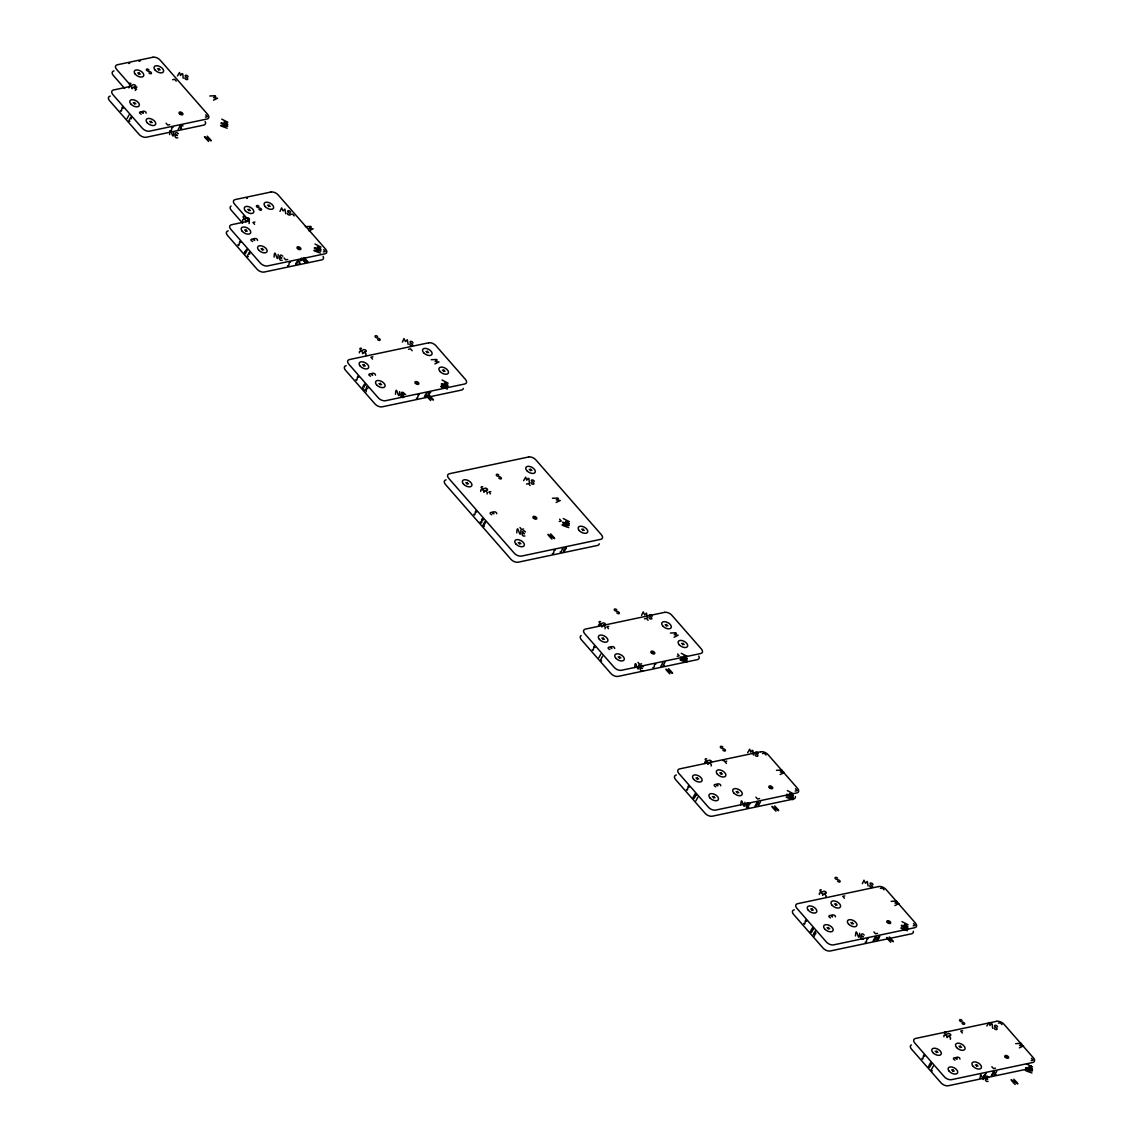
<?xml version="1.0" encoding="UTF-8"?>
<svg xmlns="http://www.w3.org/2000/svg" width="1143" height="1143" viewBox="0 0 1143 1143"><rect width="100%" height="100%" fill="white"/><g stroke="black" fill="none" stroke-linecap="round" stroke-linejoin="round"><path stroke-width="1.5" d="M480.289 521.751L480.531 522.622A1.9 1.314 78.1 0 0 481.017 523.094C483.36 522.851 480.131 518.393 482.56 518.879A1.9 1.314 78.1 0 1 482.989 519.451L482.975 520.336M120.401 110.457C121.587 113.228 121.801 108.456 122.201 107.213L123.187 108.328M237.915 244.731C239.101 247.488 239.316 242.716 239.716 241.487L240.702 242.602M355.859 379.533C357.045 382.291 357.259 377.519 357.659 376.276L358.645 377.404M473.802 514.25C474.988 517.007 475.202 512.235 475.602 510.992L476.588 512.121M592.231 649.567C593.417 652.339 593.631 647.552 594.031 646.324L595.017 647.438M686.429 789.37C687.615 792.142 687.829 787.37 688.229 786.127L689.215 787.256M803.743 923.415C804.929 926.173 805.143 921.401 805.544 920.158L806.529 921.287M921.858 1058.361C923.03 1061.118 923.244 1056.346 923.644 1055.103L924.63 1056.232M428.825 395.907L429.039 392.62M366.117 391.878L366.646 386.548M128.888 87.897C127.887 84.639 133.517 86.682 132.145 88.783C131.574 85.868 137.131 88.397 135.288 90.468M134.431 104.142L134.688 102.413M138.889 74.352L139.146 72.638M150.819 122.858L151.076 121.144M158.691 70.166L158.948 68.451M169.635 134.631C170.264 121.901 173.136 144.718 173.765 132.002M180.937 113.829L181.065 113.014M242.616 220.985C241.616 217.727 247.231 219.756 245.874 221.856C245.359 218.899 250.86 221.528 249.017 223.557M245.845 231.429L246.102 229.714M248.931 210.812L249.188 209.098M262.233 250.146L262.49 248.431M268.734 206.626L268.991 204.911M274.106 257.118C274.734 244.402 277.592 267.205 278.22 254.489M298.909 248.617L299.023 247.802M359.402 352.858C358.402 349.587 364.031 351.615 362.66 353.73C362.145 350.772 367.66 353.401 365.803 355.416M363.803 366.217L364.06 364.488M380.19 384.934L380.448 383.219M395.521 394.292C396.15 381.562 399.021 404.365 399.65 391.649M416.866 383.391L416.995 382.576M427.196 352.816L427.453 351.087M443.584 371.532L443.841 369.818M467.03 484.146L467.287 482.432M480.674 491.404C479.674 488.147 485.289 490.176 483.932 492.276C483.418 489.318 488.918 491.947 487.061 493.976M516.779 532.838C517.408 520.108 520.279 542.925 520.908 530.195M519.451 544.054L519.708 542.325M530.409 470.745L530.666 469.03M534.838 518.179L534.953 517.365M582.844 530.652L583.101 528.923M598.618 626.164C597.603 622.892 603.247 624.935 601.875 627.036C601.275 624.107 606.862 626.664 605.004 628.736M603.018 639.523L603.275 637.808M619.392 658.239L619.649 656.525M634.722 667.598C635.351 654.868 638.223 677.685 638.851 664.955M652.796 652.953L652.91 652.153M666.398 626.121L666.655 624.392M682.785 644.838L683.043 643.123M697.201 779.326L697.459 777.611M704.688 763.453C703.688 760.195 709.317 762.238 707.946 764.338C707.446 761.395 712.932 763.981 711.089 766.024M713.589 798.043L713.846 796.328M720.976 774.297L721.233 772.582M737.364 793.028L737.621 791.299M740.807 804.886C741.436 792.17 744.307 814.973 744.936 802.257M770.753 787.741L770.882 786.927M811.887 910.371L812.144 908.642M819.374 894.498C818.374 891.24 824.003 893.255 822.631 895.369C822.117 892.412 827.618 895.04 825.775 897.055M828.275 929.088L828.532 927.373M835.662 905.342L835.919 903.627M852.049 924.058L852.307 922.344M855.493 935.931C856.121 923.201 858.993 946.004 859.622 933.288M888.725 922.515L888.84 921.715M936.417 1052.632L936.674 1050.917M943.889 1036.758C942.889 1033.501 948.519 1035.529 947.147 1037.644C946.633 1034.672 952.148 1037.315 950.29 1039.33M952.791 1071.348L953.048 1069.634M960.177 1047.602L960.434 1045.888M976.565 1066.333L976.822 1064.604M980.008 1078.192L980.723 1074.306L983.223 1079.463L984.137 1075.563L985.295 1075.092L983.294 1076.935M1006.683 1057.304L1006.812 1056.489M814.245 932.959L815.831 933.66L815.202 931.202L813.216 934.86M878.496 938.017L879.753 936.374L878.624 936.431L876.638 940.103M170.15 130.788C172.093 131.459 171.493 128.03 171.95 127.502L173.136 127.259M287.579 265.69C289.579 266.39 288.765 263.047 289.379 262.404L290.565 262.147M416.366 398.207C418.324 398.878 417.724 395.449 418.181 394.921L419.367 394.664M552.326 553.555C554.284 554.226 553.683 550.797 554.141 550.269L555.327 550.012M652.839 667.626C654.782 668.298 654.182 664.869 654.639 664.34L655.825 664.097M747.036 807.429C748.979 808.115 748.379 804.672 748.836 804.158L750.022 803.9M865.137 942.189C867.151 942.889 866.337 939.546 866.937 938.903L868.137 938.646M560.184 551.94L560.513 552.198A1.9 0.872 -41.2 0 0 561.084 552.04L562.542 548.454A1.9 0.872 -41.2 0 1 563.056 548.383L563.028 549.04M177.465 75.952L179.508 72.48L180.58 75.467L181.908 73.652L182.751 73.924L183.223 78.267M279.978 211.398L281.621 207.897L283.107 210.926L284.907 209.083L285.736 213.712M402.379 342.086L404.008 338.585L405.494 341.6L407.294 339.771L408.137 344.4M523.637 480.631L525.68 477.16L526.752 480.16L528.08 478.331L528.938 478.603L529.395 482.946M641.58 615.391L643.209 611.891L644.709 614.92L646.495 613.077L647.338 617.706M747.651 752.694L749.708 749.222L750.78 752.208L752.108 750.38L752.951 750.665L753.408 754.994M862.351 883.725L863.979 880.224L865.465 883.253L867.266 881.41L868.109 886.039M986.866 1026L988.909 1022.528L989.981 1025.514L991.31 1023.685L992.153 1023.971L992.624 1028.3M127.016 118.643L128.988 114.986M131.216 118.886L131.388 117.672A1.472 1.014 78.1 0 0 130.859 117.057L128.888 120.701A1.472 1.014 78.1 0 0 129.416 121.315L129.859 121.287M178.179 129.43L180.165 125.773M182.951 125.93C182.566 122.701 178.794 131.231 181.58 128.387M249.617 254.16L249.803 252.946A1.472 1.014 78.1 0 0 249.26 252.346L247.288 255.989A1.472 1.014 78.1 0 0 247.831 256.589L248.26 256.561M301.452 260.59C300.866 257.504 297.366 265.848 300.08 263.047M598.846 657.754L600.832 654.082M602.618 656.139L600.646 659.797L601.618 660.911M660.883 666.269L662.854 662.611M665.026 662.154L663.054 665.812L664.226 665.555M695.901 800.814L697.873 797.157M758.523 805.344L760.495 801.686M814.387 936.188L814.93 933.745M878.053 939.789L878.853 938.103L877.667 938.203M933.288 1066.133L931.316 1069.791L932.288 1070.905M996.753 1071.191L994.767 1074.849L995.953 1074.591M984.109 1075.506L986.28 1073.391M426.953 396.307L430.697 392.263M128.845 63.508L129.745 63.208M364.574 390.106L368.017 388.12M213.455 100.198L217.57 98.269L213.612 97.669L215.684 96.369L215.227 95.741L209.769 95.983M309.024 230.843L313.111 228.829L309.167 228.314L311.253 227.014L310.796 226.385L305.324 226.643M434.883 363.931L439.012 362.002L435.126 361.488L437.126 360.102L436.669 359.474L431.197 359.716M556.141 502.477L560.241 500.477L556.298 499.948L558.384 498.662L557.927 498.019L552.455 498.277M674.084 637.237L678.185 635.222L674.241 634.708L676.327 633.408L675.87 632.779L670.398 633.036M780.169 774.54L784.255 772.525L780.326 772.011L782.412 770.711L781.941 770.082L776.483 770.325M894.855 905.57L898.941 903.556L895.012 903.041L897.098 901.741L896.526 901.084L891.169 901.37M1019.37 1047.845L1023.499 1045.916L1019.613 1045.402L1021.656 1043.959L1021.042 1043.359L1015.684 1043.63M246.545 198.225L247.317 198.353M138.989 61.265L140.175 61.022M136.96 87.239L134.974 87.654L136.617 89.525M172.622 79.71L174.593 79.281L176.236 81.153M169.721 124.687L167.75 125.101L166.106 123.23M205.383 117.143L207.369 116.729L205.726 114.857M254.918 222.028L252.946 222.442L254.575 224.314M290.579 214.484L292.565 214.07L294.194 215.941M287.693 259.461L285.707 259.875L284.078 258.004M323.34 251.917L325.326 251.503L323.683 249.631M372.889 356.802L370.904 357.23L372.547 359.102M408.537 349.272L410.523 348.844L412.166 350.715M405.651 394.249L403.679 394.664L402.036 392.792M441.312 386.705L443.284 386.291L441.655 384.419M427.625 392.921L426.396 393.178L424.424 396.835L425.753 396.564M425.425 394.992L426.653 394.721M490.847 491.59L488.875 492.004L490.504 493.876M526.509 484.046L528.48 483.632L530.123 485.504M523.623 529.023L521.637 529.452L519.994 527.58M559.27 521.494L561.256 521.065L559.613 519.193M608.819 626.364L606.833 626.793L608.476 628.664M644.466 618.834L646.452 618.406L648.095 620.278M641.58 663.812L639.609 664.226L637.965 662.354M677.242 656.268L679.213 655.853L677.585 653.982M723.105 760.795L724.291 760.538M726.777 761.152L724.805 761.567L726.434 763.438M762.438 753.608L764.41 753.194L766.053 755.066M759.552 798.586L757.566 799.014L755.923 797.142M795.199 791.056L797.185 790.627L795.542 788.756M844.748 895.926L842.762 896.355L844.406 898.227M880.396 888.397L882.382 887.968L884.01 889.84M877.51 933.374L875.524 933.788L873.895 931.916M913.171 925.83L915.143 925.416L913.514 923.544M962.706 1030.715L960.72 1031.129L962.363 1033.001M998.368 1023.171L1000.339 1022.756L1001.982 1024.628M995.467 1068.148L993.496 1068.576L991.853 1066.705M1031.129 1060.618L1033.115 1060.19L1031.472 1058.318M483.575 526.051L485.561 522.365A1.8 1.243 78.1 0 0 484.932 521.637L482.932 525.323A1.886 1.3 78.1 0 0 483.56 526.051L484.146 526.652M221.213 122.787L227.743 124.444L224.071 122.001L227.757 122.215L221.756 119.143M314.468 247.66L320.997 249.317L317.311 246.874L321.012 247.088L315.011 244.016M441.484 383.648L448.013 385.305L444.341 382.934L448.127 383.148L442.027 380.005M562.756 522.194L569.271 523.851L565.614 521.479L569.385 521.694L563.299 518.551M680.699 656.954L687.229 658.611L683.557 656.239L687.243 656.382L681.242 653.31M786.77 794.242L793.299 795.899L789.627 793.542L793.413 793.756L787.313 790.599M901.456 925.287L907.985 926.944L904.313 924.573L908.099 924.787L901.998 921.644M1025.971 1067.548L1032.5 1069.205L1028.829 1066.762L1032.515 1066.976L1026.514 1063.904M157.463 68.766L160.177 69.852M137.66 72.952L140.375 74.038M221.113 123.415C241.23 130.245 207.154 121.401 227.186 128.202M180.365 113.171L181.637 113.686M133.202 102.727L135.917 103.827M149.59 121.458L152.305 122.544M178.351 133.745C175.465 130.102 173.636 135.903 177.408 135.517C174.193 132.431 174.065 138.989 177.751 137.803M267.505 205.226L270.219 206.311M247.702 209.412L250.417 210.498M314.368 248.288C334.413 255.018 300.452 246.345 320.426 253.074M298.323 247.945L299.609 248.46M244.616 230.029L247.331 231.115M282.807 256.246C279.921 252.589 278.092 258.418 281.864 258.004C278.692 254.775 278.478 261.518 282.207 260.29M261.004 248.745L263.719 249.831M425.968 351.401L428.682 352.501M442.355 370.132L445.07 371.218M441.398 384.262C461.472 391.106 427.239 382.133 447.456 389.063M416.295 382.734L417.566 383.248M362.574 364.803L365.289 365.903M404.236 393.406C401.35 389.749 399.521 395.578 403.293 395.178C400.121 391.949 399.85 398.536 403.622 397.45M378.962 383.534L381.676 384.619M529.18 469.344L531.895 470.43M465.801 482.746L468.516 483.832M581.616 529.238L584.33 530.338M562.656 522.808C582.644 529.552 548.569 520.779 568.714 527.609M534.252 517.508L535.538 518.022M525.494 531.952C522.551 528.195 520.808 534.167 524.551 533.724C521.394 530.581 521.151 537.167 524.894 536.01M518.222 542.639L520.937 543.739M665.169 624.707L667.883 625.807M681.557 643.438L684.271 644.523M680.599 657.568C700.488 664.312 666.655 655.568 686.657 662.369M652.21 652.296L653.496 652.81M601.789 638.108L604.504 639.208M643.438 666.712C640.466 662.897 638.766 668.941 642.495 668.484C639.294 665.369 639.137 671.97 642.837 670.77M618.163 656.839L620.878 657.925M770.182 787.07L771.454 787.584M786.67 794.871C806.787 801.629 772.768 792.928 792.742 799.657M719.747 772.897L722.462 773.982M736.135 791.613L738.849 792.713M695.973 777.926L698.687 779.012M749.522 804.015C746.536 800.2 744.836 806.215 748.579 805.772C745.322 802.672 745.222 809.144 748.908 808.058M712.36 796.642L715.075 797.728M901.37 925.901C921.501 932.731 887.382 923.858 907.428 930.702M888.14 921.858L889.425 922.372M834.433 903.942L837.147 905.027M850.821 922.658L853.535 923.744M810.658 908.956L813.373 910.057M864.208 935.045C861.25 931.331 859.522 937.231 863.265 936.817C860.079 933.66 859.865 940.26 863.594 939.089M827.046 927.687L829.761 928.773M1006.111 1056.646L1007.383 1057.146M1025.885 1068.176C1045.888 1074.934 1012.026 1066.205 1031.943 1072.963M958.948 1046.202L961.663 1047.288M975.336 1064.919L978.051 1066.019M935.188 1051.231L937.903 1052.317M988.724 1077.32C985.737 1073.591 984.023 1079.421 987.781 1079.078C984.537 1075.949 984.452 1082.578 988.109 1081.364M951.562 1069.948L954.276 1071.034M207.212 136.16C220.685 149.933 195.039 127.573 208.583 141.418M429.325 395.321C442.841 409.18 417.195 386.705 430.697 400.579M550.583 533.867C563.928 547.668 538.61 525.251 551.955 539.125M668.526 668.626C681.914 682.442 656.525 660.04 669.898 673.884M304.138 257.646C317.697 271.563 291.936 248.945 305.51 262.904M774.611 805.915C787.998 819.76 762.452 797.257 775.983 811.173M889.297 936.96C902.641 950.79 877.353 928.387 890.668 942.218M1013.812 1079.221C1027.271 1092.994 1001.697 1070.634 1015.184 1084.478M124.658 88.425L113.314 75.467A5.586 3.143 28.4 0 1 114 70.88M242.616 223.199L231.272 210.241A5.586 3.143 28.4 0 1 231.043 206.011M146.147 113.157C146.304 110.157 139.375 110.914 143.261 113.214C142.732 110.299 136.617 112.085 141.189 114.2M257.546 240.459C257.747 237.458 250.803 238.201 254.675 240.501C254.189 237.573 248.002 239.387 252.603 241.502M375.504 375.218C375.547 372.204 368.732 372.918 372.618 375.275C372.018 372.304 365.96 374.132 370.546 376.261M496.762 513.764C496.962 510.807 489.976 511.478 493.876 513.821C493.233 510.907 487.247 512.65 491.804 514.807M614.705 648.524C614.877 645.566 607.919 646.238 611.819 648.581C611.276 645.652 605.204 647.452 609.748 649.567M720.776 785.812C721.019 782.826 713.975 783.541 717.904 785.87C717.347 782.955 711.275 784.741 715.832 786.87M835.476 916.857C835.662 913.9 828.675 914.557 832.59 916.915C832.075 914 825.946 915.757 830.518 917.9M959.991 1059.118C960.163 1056.132 953.248 1056.861 957.105 1059.175C956.605 1056.261 950.462 1058.047 955.034 1060.175M365.474 385.22L364.46 384.062L362.488 387.72L363.588 388.977M363.488 385.863L364.503 387.02M676.285 775.011A5.586 3.143 28.4 0 0 675.599 779.597L705.088 813.287A5.586 3.143 28.4 0 0 712.332 816.202L793.542 799.028A5.586 3.143 28.4 0 0 795.328 796.428M755.037 754.68A1.557 0.872 28.4 0 0 757.037 756.323A1.557 0.872 28.4 0 0 757.352 754.809L755.937 753.494A1.557 0.872 28.4 0 1 756.252 751.965A1.557 0.872 28.4 0 1 758.252 753.608M710.003 762.181A1.557 0.872 28.4 0 0 711.46 761.338A1.557 0.872 28.4 0 0 709.003 760.309L707.746 760.824A1.557 0.872 28.4 0 1 705.302 759.781A1.557 0.872 28.4 0 1 706.745 758.938M722.905 750.179A1.557 0.872 28.4 0 0 725.348 750.751A1.557 0.872 28.4 0 0 723.833 748.936L721.947 748.379A1.557 0.872 28.4 0 1 720.433 746.565A1.557 0.872 28.4 0 1 722.876 747.136M794.242 909.799A5.586 3.143 28.4 0 0 793.556 914.371L823.046 948.076A5.586 3.143 28.4 0 0 830.289 950.976L911.5 933.802A5.586 3.143 28.4 0 0 913.3 931.216M869.723 885.725A1.557 0.872 28.4 0 0 871.723 887.368A1.557 0.872 28.4 0 0 872.038 885.839L870.623 884.539A1.557 0.872 28.4 0 1 870.937 883.01A1.557 0.872 28.4 0 1 872.938 884.653M824.689 893.212A1.557 0.872 28.4 0 0 826.146 892.383A1.557 0.872 28.4 0 0 823.689 891.34L822.431 891.854A1.557 0.872 28.4 0 1 819.988 890.826A1.557 0.872 28.4 0 1 821.446 889.983M837.59 881.21A1.557 0.872 28.4 0 0 840.034 881.782A1.557 0.872 28.4 0 0 838.519 879.967L836.633 879.41A1.557 0.872 28.4 0 1 835.119 877.595A1.557 0.872 28.4 0 1 837.562 878.167M1031.257 1065.99A5.586 3.143 28.4 0 1 1029.472 1068.591L948.247 1085.764A5.586 3.143 28.4 0 1 941.018 1082.85L911.528 1049.16A5.586 3.143 28.4 0 1 911.3 1044.916M994.239 1028A1.557 0.872 28.4 0 0 996.239 1029.643A1.557 0.872 28.4 0 0 996.553 1028.114L995.139 1026.8A1.557 0.872 28.4 0 1 995.453 1025.271A1.557 0.872 28.4 0 1 997.453 1026.928M949.204 1035.487A1.557 0.872 28.4 0 0 950.662 1034.644A1.557 0.872 28.4 0 0 948.204 1033.615L946.961 1034.129A1.557 0.872 28.4 0 1 944.504 1033.086A1.557 0.872 28.4 0 1 945.961 1032.258M962.106 1023.485A1.557 0.872 28.4 0 0 964.549 1024.057A1.557 0.872 28.4 0 0 963.035 1022.242L961.149 1021.685A1.557 0.872 28.4 0 1 959.634 1019.87A1.557 0.872 28.4 0 1 962.077 1020.442M446.099 479.831A5.586 3.143 28.4 0 0 445.413 484.418L510.95 559.298A5.586 3.143 28.4 0 0 518.193 562.199L597.418 545.454A5.586 3.143 28.4 0 0 599.261 543.754M498.877 478.117A1.557 0.872 28.4 0 0 501.32 478.688A1.557 0.872 28.4 0 0 499.805 476.874L497.919 476.317A1.557 0.872 28.4 0 1 496.405 474.502A1.557 0.872 28.4 0 1 498.848 475.074M485.975 490.118A1.557 0.872 28.4 0 0 487.432 489.29A1.557 0.872 28.4 0 0 484.975 488.247L483.732 488.761A1.557 0.872 28.4 0 1 481.274 487.732A1.557 0.872 28.4 0 1 482.732 486.889M531.009 482.632A1.557 0.872 28.4 0 0 533.009 484.275A1.557 0.872 28.4 0 0 533.324 482.746L531.909 481.446A1.557 0.872 28.4 0 1 532.224 479.917A1.557 0.872 28.4 0 1 534.224 481.56M110.228 96.083A5.586 3.143 28.4 0 0 109.542 100.655L139.046 134.36A5.586 3.143 28.4 0 0 146.275 137.26L203.725 125.116A5.586 3.143 28.4 0 0 205.126 121.529M148.933 72.923A1.557 0.872 28.4 0 0 151.376 73.495A1.557 0.872 28.4 0 0 149.862 71.68L147.976 71.109A1.557 0.872 28.4 0 1 146.461 69.309A1.557 0.872 28.4 0 1 148.904 69.88M134.202 86.625A1.557 0.872 28.4 0 0 135.66 85.782A1.557 0.872 28.4 0 0 133.202 84.753L131.945 85.268A1.557 0.872 28.4 0 1 129.502 84.225A1.557 0.872 28.4 0 1 130.959 83.396M184.837 77.953A1.557 0.872 28.4 0 0 186.838 79.596A1.557 0.872 28.4 0 0 187.152 78.067L185.737 76.752A1.557 0.872 28.4 0 1 186.052 75.238A1.557 0.872 28.4 0 1 188.052 76.881M698.759 656.053A5.586 3.143 28.4 0 1 697.359 659.64L618.134 676.385A5.586 3.143 28.4 0 1 610.891 673.484L581.401 639.794A5.586 3.143 28.4 0 1 581.173 635.551M648.953 617.391A1.557 0.872 28.4 0 0 650.953 619.035A1.557 0.872 28.4 0 0 651.267 617.506L649.853 616.206A1.557 0.872 28.4 0 1 650.167 614.677A1.557 0.872 28.4 0 1 652.167 616.32M603.918 624.878A1.557 0.872 28.4 0 0 605.376 624.049A1.557 0.872 28.4 0 0 602.918 623.006L601.675 623.521A1.557 0.872 28.4 0 1 599.218 622.492A1.557 0.872 28.4 0 1 600.675 621.649M616.82 612.877A1.557 0.872 28.4 0 0 619.263 613.448A1.557 0.872 28.4 0 0 617.749 611.634L615.863 611.076A1.557 0.872 28.4 0 1 614.348 609.262A1.557 0.872 28.4 0 1 616.791 609.833M346.158 365.646A5.586 3.143 28.4 0 0 345.472 370.218L374.961 403.922A5.586 3.143 28.4 0 0 382.205 406.822L461.443 390.077A5.586 3.143 28.4 0 0 463.272 388.391M409.751 344.086A1.557 0.872 28.4 0 0 411.751 345.729A1.557 0.872 28.4 0 0 412.066 344.2L410.651 342.9A1.557 0.872 28.4 0 1 410.966 341.371A1.557 0.872 28.4 0 1 412.966 343.014M364.717 351.573A1.557 0.872 28.4 0 0 366.174 350.744A1.557 0.872 28.4 0 0 363.717 349.701L362.474 350.215A1.557 0.872 28.4 0 1 360.016 349.172A1.557 0.872 28.4 0 1 361.474 348.344M377.619 339.571A1.557 0.872 28.4 0 0 380.062 340.143A1.557 0.872 28.4 0 0 378.547 338.328L376.661 337.771A1.557 0.872 28.4 0 1 375.147 335.956A1.557 0.872 28.4 0 1 377.59 336.528M228.2 230.857A5.586 3.143 28.4 0 0 227.514 235.444L257.004 269.134A5.586 3.143 28.4 0 0 264.247 272.048L321.683 259.904A5.586 3.143 28.4 0 0 323.083 256.318M287.364 213.398A1.557 0.872 28.4 0 0 289.365 215.041A1.557 0.872 28.4 0 0 289.679 213.512L288.265 212.212A1.557 0.872 28.4 0 1 288.579 210.683A1.557 0.872 28.4 0 1 290.579 212.327M258.975 209.383A1.557 0.872 28.4 0 0 261.418 209.955A1.557 0.872 28.4 0 0 259.904 208.14L258.018 207.569A1.557 0.872 28.4 0 1 256.503 205.769A1.557 0.872 28.4 0 1 258.947 206.34M247.931 219.713A1.557 0.872 28.4 0 0 249.374 218.87A1.557 0.872 28.4 0 0 246.931 217.827L245.674 218.342A1.557 0.872 28.4 0 1 243.23 217.313A1.557 0.872 28.4 0 1 244.673 216.47M695.987 795.299L693.972 798.543L693.044 797.557L695.03 793.899L695.987 795.299M813.302 929.33L811.287 932.574L810.358 931.588L812.344 927.93L813.302 929.33M931.416 1064.276L929.402 1067.533L928.473 1066.548L930.445 1062.89L931.416 1064.276M244.531 252.36L244.616 253.032A1.886 1.3 78.1 0 0 245.259 253.76L247.259 250.074A1.8 1.243 78.1 0 0 246.617 249.345L244.531 252.36M758.266 802.5L756.695 805.401L755.08 806.072L757.052 802.415L758.266 802.5M876.367 937.26L874.809 940.146L873.181 940.832L875.167 937.174L876.367 937.26M994.51 1071.991L992.953 1074.891L991.338 1075.577L993.31 1071.905L994.51 1071.991M295.666 263.776L295.723 264.319A1.886 0.857 -41.2 0 0 296.494 264.147L298.494 260.461A1.8 0.814 -41.2 0 0 297.723 260.633L295.666 263.776M566.314 548.011L564.185 551.412A1.886 0.857 -41.2 0 1 563.413 551.569L565.399 547.883A1.8 0.814 -41.2 0 1 566.171 547.711L566.314 548.011M152.948 57.236L117.3 64.78A5.586 3.143 28.4 0 0 116.615 69.366L131.359 86.211L113.528 89.983A5.586 3.143 28.4 0 0 112.843 94.555L142.332 128.259A5.586 3.143 28.4 0 0 149.576 131.159L207.026 119.015A5.586 3.143 28.4 0 0 207.712 114.429L160.191 60.15A5.586 3.143 28.4 0 0 152.948 57.236M270.92 192.024L235.258 199.554A5.586 3.143 28.4 0 0 234.572 204.14L249.317 220.985L231.5 224.757A5.586 3.143 28.4 0 0 230.815 229.343L260.304 263.033A5.586 3.143 28.4 0 0 267.548 265.948L324.983 253.803A5.586 3.143 28.4 0 0 325.669 249.217L278.163 194.924A5.586 3.143 28.4 0 0 270.92 192.024M428.696 342.786L349.458 359.545A5.586 3.143 28.4 0 0 348.772 364.117L378.262 397.821A5.586 3.143 28.4 0 0 385.505 400.722L464.744 383.977A5.586 3.143 28.4 0 0 465.415 379.39L435.926 345.7A5.586 3.143 28.4 0 0 428.696 342.786M528.637 456.971L449.399 473.731A5.586 3.143 28.4 0 0 448.713 478.317L514.25 553.183A5.586 3.143 28.4 0 0 521.494 556.098L600.718 539.339A5.586 3.143 28.4 0 0 601.404 534.767L535.867 459.886A5.586 3.143 28.4 0 0 528.637 456.971M664.626 612.348L585.387 629.107A5.586 3.143 28.4 0 0 584.702 633.679L614.191 667.383A5.586 3.143 28.4 0 0 621.435 670.284L700.659 653.539A5.586 3.143 28.4 0 0 701.345 648.953L671.855 615.263A5.586 3.143 28.4 0 0 664.626 612.348M760.795 751.737L679.585 768.91A5.586 3.143 28.4 0 0 678.899 773.497L708.389 807.187A5.586 3.143 28.4 0 0 715.632 810.101L796.842 792.928A5.586 3.143 28.4 0 0 797.528 788.341L768.039 754.651A5.586 3.143 28.4 0 0 760.795 751.737M878.753 886.525L797.543 903.699A5.586 3.143 28.4 0 0 796.857 908.271L826.346 941.975A5.586 3.143 28.4 0 0 833.59 944.875L914.8 927.702A5.586 3.143 28.4 0 0 915.486 923.13L885.996 889.425A5.586 3.143 28.4 0 0 878.753 886.525M996.725 1021.299L915.514 1038.473A5.586 3.143 28.4 0 0 914.829 1043.059L944.318 1076.749A5.586 3.143 28.4 0 0 951.548 1079.664L1032.772 1062.49A5.586 3.143 28.4 0 0 1033.458 1057.904L1003.954 1024.214A5.586 3.143 28.4 0 0 996.725 1021.299M769.339 787.641A2.1 1.172 28.4 0 0 772.625 788.399A2.1 1.172 28.4 0 0 770.496 785.955A2.1 1.172 28.4 0 0 769.339 787.641M710.003 797.971A5.244 2.943 28.4 0 0 718.233 799.829A5.244 2.943 28.4 0 0 712.918 793.756A5.244 2.943 28.4 0 0 710.003 797.971M717.39 774.225A5.244 2.943 28.4 0 0 725.619 776.083A5.244 2.943 28.4 0 0 720.304 770.011A5.244 2.943 28.4 0 0 717.39 774.225M693.615 779.255A5.244 2.943 28.4 0 0 701.859 781.112A5.244 2.943 28.4 0 0 696.53 775.04A5.244 2.943 28.4 0 0 693.615 779.255M733.777 792.942A5.244 2.943 28.4 0 0 742.007 794.814A5.244 2.943 28.4 0 0 736.692 788.727A5.244 2.943 28.4 0 0 733.777 792.942M887.297 922.43A2.1 1.172 28.4 0 0 890.597 923.173A2.1 1.172 28.4 0 0 888.468 920.744A2.1 1.172 28.4 0 0 887.297 922.43M824.689 929.016A5.244 2.943 28.4 0 0 832.918 930.873A5.244 2.943 28.4 0 0 827.603 924.787A5.244 2.943 28.4 0 0 824.689 929.016M848.463 923.987A5.244 2.943 28.4 0 0 856.693 925.844A5.244 2.943 28.4 0 0 851.378 919.772A5.244 2.943 28.4 0 0 848.463 923.987M808.301 910.285A5.244 2.943 28.4 0 0 816.545 912.157A5.244 2.943 28.4 0 0 811.216 906.07A5.244 2.943 28.4 0 0 808.301 910.285M832.075 905.27A5.244 2.943 28.4 0 0 840.305 907.128A5.244 2.943 28.4 0 0 834.99 901.041A5.244 2.943 28.4 0 0 832.075 905.27M1005.269 1057.204A2.1 1.172 28.4 0 0 1008.555 1057.961A2.1 1.172 28.4 0 0 1006.426 1055.518A2.1 1.172 28.4 0 0 1005.269 1057.204M972.979 1066.248A5.244 2.943 28.4 0 0 981.208 1068.119A5.244 2.943 28.4 0 0 975.893 1062.033A5.244 2.943 28.4 0 0 972.979 1066.248M932.831 1052.56A5.244 2.943 28.4 0 0 941.06 1054.418A5.244 2.943 28.4 0 0 935.731 1048.345A5.244 2.943 28.4 0 0 932.831 1052.56M949.204 1071.277A5.244 2.943 28.4 0 0 957.434 1073.148A5.244 2.943 28.4 0 0 952.119 1067.062A5.244 2.943 28.4 0 0 949.204 1071.277M956.591 1047.531A5.244 2.943 28.4 0 0 964.821 1049.403A5.244 2.943 28.4 0 0 959.506 1043.316A5.244 2.943 28.4 0 0 956.591 1047.531M533.41 518.079A2.1 1.172 28.4 0 0 536.696 518.822A2.1 1.172 28.4 0 0 534.567 516.393A2.1 1.172 28.4 0 0 533.41 518.079M526.823 470.673A5.244 2.943 28.4 0 0 535.053 472.53A5.244 2.943 28.4 0 0 529.738 466.458A5.244 2.943 28.4 0 0 526.823 470.673M463.444 484.075A5.244 2.943 28.4 0 0 471.673 485.932A5.244 2.943 28.4 0 0 466.358 479.86A5.244 2.943 28.4 0 0 463.444 484.075M579.258 530.566A5.244 2.943 28.4 0 0 587.488 532.438A5.244 2.943 28.4 0 0 582.173 526.351A5.244 2.943 28.4 0 0 579.258 530.566M515.864 543.968A5.244 2.943 28.4 0 0 524.094 545.84A5.244 2.943 28.4 0 0 518.779 539.753A5.244 2.943 28.4 0 0 515.864 543.968M179.522 113.743A2.1 1.172 28.4 0 0 182.809 114.486A2.1 1.172 28.4 0 0 180.68 112.057A2.1 1.172 28.4 0 0 179.522 113.743M130.845 104.056A5.244 2.943 28.4 0 0 139.075 105.928A5.244 2.943 28.4 0 0 133.76 99.841A5.244 2.943 28.4 0 0 130.845 104.056M155.105 70.094A5.244 2.943 28.4 0 0 163.335 71.952A5.244 2.943 28.4 0 0 158.02 65.88A5.244 2.943 28.4 0 0 155.105 70.094M135.303 74.281A5.244 2.943 28.4 0 0 143.532 76.138A5.244 2.943 28.4 0 0 138.217 70.066A5.244 2.943 28.4 0 0 135.303 74.281M147.233 122.787A5.244 2.943 28.4 0 0 155.462 124.644A5.244 2.943 28.4 0 0 150.147 118.558A5.244 2.943 28.4 0 0 147.233 122.787M651.367 652.867A2.1 1.172 28.4 0 0 654.668 653.61A2.1 1.172 28.4 0 0 652.539 651.181A2.1 1.172 28.4 0 0 651.367 652.867M599.432 639.451A5.244 2.943 28.4 0 0 607.662 641.309A5.244 2.943 28.4 0 0 602.332 635.222A5.244 2.943 28.4 0 0 599.432 639.451M662.811 626.05A5.244 2.943 28.4 0 0 671.041 627.907A5.244 2.943 28.4 0 0 665.726 621.821A5.244 2.943 28.4 0 0 662.811 626.05M679.199 644.766A5.244 2.943 28.4 0 0 687.429 646.624A5.244 2.943 28.4 0 0 682.114 640.551A5.244 2.943 28.4 0 0 679.199 644.766M615.806 658.168A5.244 2.943 28.4 0 0 624.049 660.025A5.244 2.943 28.4 0 0 618.72 653.953A5.244 2.943 28.4 0 0 615.806 658.168M415.438 383.305A2.1 1.172 28.4 0 0 418.738 384.048A2.1 1.172 28.4 0 0 416.609 381.619A2.1 1.172 28.4 0 0 415.438 383.305M376.604 384.862A5.244 2.943 28.4 0 0 384.834 386.72A5.244 2.943 28.4 0 0 379.519 380.633A5.244 2.943 28.4 0 0 376.604 384.862M439.998 371.461A5.244 2.943 28.4 0 0 448.227 373.318A5.244 2.943 28.4 0 0 442.898 367.232A5.244 2.943 28.4 0 0 439.998 371.461M360.216 366.131A5.244 2.943 28.4 0 0 368.46 368.003A5.244 2.943 28.4 0 0 363.131 361.917A5.244 2.943 28.4 0 0 360.216 366.131M423.61 352.73A5.244 2.943 28.4 0 0 431.84 354.601A5.244 2.943 28.4 0 0 426.525 348.515A5.244 2.943 28.4 0 0 423.61 352.73M297.48 248.517A2.1 1.172 28.4 0 0 300.766 249.26A2.1 1.172 28.4 0 0 298.637 246.831A2.1 1.172 28.4 0 0 297.48 248.517M245.345 210.741A5.244 2.943 28.4 0 0 253.575 212.598A5.244 2.943 28.4 0 0 248.245 206.526A5.244 2.943 28.4 0 0 245.345 210.741M242.259 231.357A5.244 2.943 28.4 0 0 250.488 233.215A5.244 2.943 28.4 0 0 245.173 227.143A5.244 2.943 28.4 0 0 242.259 231.357M265.147 206.554A5.244 2.943 28.4 0 0 273.377 208.412A5.244 2.943 28.4 0 0 268.062 202.34A5.244 2.943 28.4 0 0 265.147 206.554M258.647 250.074A5.244 2.943 28.4 0 0 266.876 251.931A5.244 2.943 28.4 0 0 261.547 245.859A5.244 2.943 28.4 0 0 258.647 250.074"/></g></svg>
